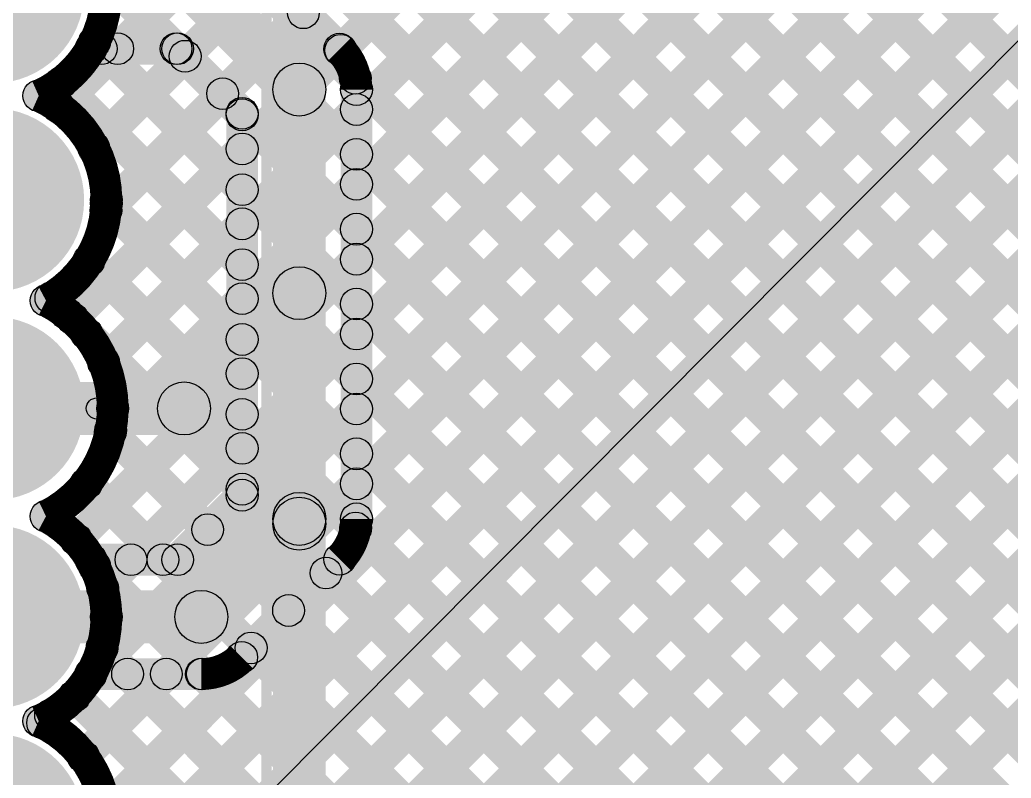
# Model space of a CAD drawing. Header units: millimetres. Extents: x 0 to 212, y 0 to 213.
# Drawn here: x 1.273 to 1.7412, y 1.5158 to 1.8739 of the extents above; entities that cross this region are included whole.
import ezdxf

# ---------------------------------------------------------------- set-up
doc = ezdxf.new("R2010")
doc.units = ezdxf.units.MM
doc.header["$MEASUREMENT"] = 0
for name, color, linetype in [('BottomLayer', 5, 'Continuous'), ('BottomSolder', 6, 'Continuous'), ('PadHoleLayer', 156, 'Continuous'), ('TopLayer', 1, 'Continuous'), ('TopOverlay', 2, 'Continuous'), ('TopSolder', 216, 'Continuous')]:
    doc.layers.add(name, color=color, linetype=linetype)

# ---------------------------------------------------------------- blocks, each defined once
blk = doc.blocks.new('B09B_XASK_1_A_LF__SN__11')
at = {"layer": 'BottomLayer'}
h = blk.add_hatch(color=5, dxfattribs=at)
edge = h.paths.add_edge_path()
edge.add_arc((-0.32148, -0.0325), 0.03937, 0, 360)
h = blk.add_hatch(color=5, dxfattribs=at)
edge = h.paths.add_edge_path()
edge.add_arc((-0.22305, -0.0325), 0.03937, 0, 360)
h = blk.add_hatch(color=5, dxfattribs=at)
edge = h.paths.add_edge_path()
edge.add_arc((-0.12463, -0.0325), 0.03937, 0, 360)
h = blk.add_hatch(color=5, dxfattribs=at)
edge = h.paths.add_edge_path()
edge.add_arc((-0.0262, -0.0325), 0.03937, 0, 360)
h = blk.add_hatch(color=5, dxfattribs=at)
edge = h.paths.add_edge_path()
edge.add_arc((0.07222, -0.0325), 0.03937, 0, 360)
at = {"layer": 'BottomSolder'}
h = blk.add_hatch(color=6, dxfattribs=at)
edge = h.paths.add_edge_path()
edge.add_arc((-0.32148, -0.0325), 0.04337, 0, 360)
h = blk.add_hatch(color=6, dxfattribs=at)
edge = h.paths.add_edge_path()
edge.add_arc((-0.22305, -0.0325), 0.04337, 0, 360)
h = blk.add_hatch(color=6, dxfattribs=at)
edge = h.paths.add_edge_path()
edge.add_arc((-0.12463, -0.0325), 0.04337, 0, 360)
h = blk.add_hatch(color=6, dxfattribs=at)
edge = h.paths.add_edge_path()
edge.add_arc((-0.0262, -0.0325), 0.04337, 0, 360)
h = blk.add_hatch(color=6, dxfattribs=at)
edge = h.paths.add_edge_path()
edge.add_arc((0.07222, -0.0325), 0.04337, 0, 360)
at = {"layer": 'PadHoleLayer'}
h = blk.add_hatch(color=156, dxfattribs=at)
edge = h.paths.add_edge_path()
edge.add_arc((-0.32148, -0.0325), 0.01969, 0, 360)
h = blk.add_hatch(color=156, dxfattribs=at)
edge = h.paths.add_edge_path()
edge.add_arc((-0.22305, -0.0325), 0.01969, 0, 360)
h = blk.add_hatch(color=156, dxfattribs=at)
edge = h.paths.add_edge_path()
edge.add_arc((-0.12463, -0.0325), 0.01969, 0, 360)
h = blk.add_hatch(color=156, dxfattribs=at)
edge = h.paths.add_edge_path()
edge.add_arc((-0.0262, -0.0325), 0.01969, 0, 360)
at = {"layer": 'TopLayer'}
h = blk.add_hatch(color=1, dxfattribs=at)
edge = h.paths.add_edge_path()
edge.add_arc((-0.32148, -0.0325), 0.03937, 0, 360)
h = blk.add_hatch(color=1, dxfattribs=at)
edge = h.paths.add_edge_path()
edge.add_arc((-0.22305, -0.0325), 0.03937, 0, 360)
h = blk.add_hatch(color=1, dxfattribs=at)
edge = h.paths.add_edge_path()
edge.add_arc((-0.12463, -0.0325), 0.03937, 0, 360)
h = blk.add_hatch(color=1, dxfattribs=at)
edge = h.paths.add_edge_path()
edge.add_arc((-0.0262, -0.0325), 0.03937, 0, 360)
h = blk.add_hatch(color=1, dxfattribs=at)
edge = h.paths.add_edge_path()
edge.add_arc((0.07222, -0.0325), 0.03937, 0, 360)
at = {"layer": 'TopOverlay'}
blk.add_hatch(color=2, dxfattribs=at).paths.add_polyline_path([(0.468, 0.0995), (0.468, 0.0945), (-0.52, 0.0945), (-0.52, 0.0995)])
at = {"layer": 'TopSolder'}
h = blk.add_hatch(color=216, dxfattribs=at)
edge = h.paths.add_edge_path()
edge.add_arc((-0.32148, -0.0325), 0.04337, 0, 360)
h = blk.add_hatch(color=216, dxfattribs=at)
edge = h.paths.add_edge_path()
edge.add_arc((-0.22305, -0.0325), 0.04337, 0, 360)
h = blk.add_hatch(color=216, dxfattribs=at)
edge = h.paths.add_edge_path()
edge.add_arc((-0.12463, -0.0325), 0.04337, 0, 360)
h = blk.add_hatch(color=216, dxfattribs=at)
edge = h.paths.add_edge_path()
edge.add_arc((-0.0262, -0.0325), 0.04337, 0, 360)
h = blk.add_hatch(color=216, dxfattribs=at)
edge = h.paths.add_edge_path()
edge.add_arc((0.07222, -0.0325), 0.04337, 0, 360)

msp = doc.modelspace()

# ---------------------------------------------------------------- hatches: boundary and pattern name
at = {"layer": 'BottomLayer'}
for points in [[(0.71828, 2.86709), (0.72888, 2.8777), (1.9852, 1.62138), (1.97459, 1.61078)], [(0.7006, 2.84941), (0.71121, 2.86002), (1.96752, 1.60371), (1.95691, 1.5931)], [(0.68292, 2.83174), (0.69353, 2.84234), (1.94984, 1.58603), (1.93924, 1.57542)], [(0.66524, 2.81406), (0.67585, 2.82467), (1.93217, 1.56835), (1.92156, 1.55774)], [(0.64757, 2.79638), (0.65817, 2.80699), (1.91449, 1.55067), (1.90388, 1.54007)], [(0.62989, 2.7787), (0.64049, 2.78931), (1.89681, 1.53299), (1.8862, 1.52239)], [(0.61221, 2.76103), (0.62282, 2.77163), (1.87913, 1.51532), (1.86853, 1.50471)], [(0.59453, 2.74335), (0.60514, 2.75396), (1.86146, 1.49764), (1.85085, 1.48703)], [(1.29682, 1.82724), (1.28621, 1.83785), (1.95967, 2.5113), (1.97028, 2.5007)], [(1.31318, 1.80824), (1.30257, 1.81885), (1.99503, 2.5113), (2.00563, 2.5007)], [(1.31895, 1.77866), (1.30834, 1.78927), (1.94547, 2.42639), (1.95607, 2.41578)], [(1.30319, 1.72754), (1.29258, 1.73815), (1.96599, 2.41156), (1.9766, 2.40095)], [(1.30492, 1.62321), (1.29431, 1.63381), (2.0718, 2.4113), (2.08241, 2.4007)], [(1.31742, 1.60035), (1.30681, 1.61095), (2.10716, 2.4113), (2.11777, 2.4007)], [(1.31786, 1.70686), (1.30725, 1.71746), (2.00109, 2.4113), (2.0117, 2.4007)], [(1.32124, 1.67489), (1.31064, 1.68549), (2.03645, 2.4113), (2.04705, 2.4007)], [(1.31163, 1.5592), (1.30102, 1.56981), (1.98151, 2.2503), (1.99211, 2.23969)], [(1.30839, 1.52061), (1.29778, 1.53122), (1.9862, 2.21963), (1.9968, 2.20902)], [(1.29613, 1.43764), (1.28552, 1.44825), (2.04858, 2.2113), (2.05919, 2.2007)], [(1.29845, 1.33389), (1.28784, 1.3445), (2.15465, 2.2113), (2.16525, 2.2007)], [(1.31365, 1.4198), (1.30304, 1.43041), (2.08394, 2.2113), (2.09454, 2.2007)], [(1.31412, 1.31421), (1.30351, 1.32481), (2.19, 2.2113), (2.20061, 2.2007)], [(1.31412, 1.31421), (1.30351, 1.32481), (2.19, 2.2113), (2.20061, 2.2007)], [(1.31749, 1.24687), (1.30689, 1.25748), (2.26071, 2.2113), (2.27132, 2.2007)], [(1.31856, 1.28329), (1.30795, 1.2939), (2.22536, 2.2113), (2.23596, 2.2007)], [(1.31868, 1.49555), (1.30807, 1.50615), (2.01322, 2.2113), (2.02383, 2.2007)], [(1.31917, 1.17784), (1.30857, 1.18845), (2.33194, 2.21182), (2.34254, 2.20121)], [(1.31917, 1.2132), (1.30857, 1.2238), (2.29607, 2.2113), (2.30667, 2.2007)], [(1.32209, 1.39289), (1.31149, 1.4035), (2.11929, 2.2113), (2.1299, 2.2007)], [(1.34279, 1.1661), (1.33218, 1.1767), (2.3597, 2.20422), (2.3703, 2.19362)], [(1.3631, 1.15106), (1.35249, 1.16166), (2.3642, 2.17337), (2.37481, 2.16276)], [(1.31033, 1.9922), (1.32094, 2.0028), (1.84378, 1.47996), (1.83317, 1.46936)], [(1.30761, 1.95956), (1.31822, 1.97017), (1.8261, 1.46228), (1.81549, 1.45168)], [(1.29324, 1.93858), (1.30384, 1.94919), (1.80842, 1.44461), (1.79782, 1.434)], [(1.4175, 1.74486), (1.3925, 1.74486), (1.3925, 1.93128), (1.4175, 1.93128)], [(1.3082, 1.88826), (1.31881, 1.89887), (1.79075, 1.42693), (1.78014, 1.41632)], [(1.30299, 1.85811), (1.3136, 1.86872), (1.77307, 1.40925), (1.76246, 1.39864)], [(1.28693, 1.83882), (1.29754, 1.84942), (1.75539, 1.39157), (1.74478, 1.38097)], [(1.30854, 1.78185), (1.31915, 1.79246), (1.73771, 1.3739), (1.72711, 1.36329)], [(1.30025, 1.75479), (1.31085, 1.7654), (1.72003, 1.35622), (1.70943, 1.34561)], [(1.35941, 1.68159), (1.34173, 1.69927), (1.39616, 1.7537), (1.41384, 1.73602)], [(1.28236, 1.73733), (1.29297, 1.74793), (1.30047, 1.74042), (1.28987, 1.72982)], [(1.29939, 1.7203), (1.30999, 1.7309), (1.70298, 1.33791), (1.69238, 1.32731)], [(1.26, 1.67793), (1.26, 1.70293), (1.35057, 1.70293), (1.35057, 1.67793)], [(1.26, 1.68543), (1.26, 1.69543), (1.30937, 1.69543), (1.30937, 1.68543)], [(1.34173, 1.68159), (1.35941, 1.69927), (1.41384, 1.64484), (1.39616, 1.62716)], [(1.31044, 1.67388), (1.32105, 1.68449), (1.6993, 1.30624), (1.6887, 1.29563)], [(1.29922, 1.64975), (1.30983, 1.66036), (1.6993, 1.27088), (1.6887, 1.26028)], [(1.4175, 1.44958), (1.3925, 1.44958), (1.3925, 1.636), (1.4175, 1.636)], [(1.30293, 1.61069), (1.31354, 1.62129), (1.6993, 1.23553), (1.6887, 1.22492)], [(1.30646, 1.5718), (1.31707, 1.58241), (1.6993, 1.20017), (1.6887, 1.18957)], [(1.29354, 1.54937), (1.30414, 1.55998), (1.6993, 1.16482), (1.6887, 1.15421)], [(1.28905, 1.53663), (1.27845, 1.54723), (1.2822, 1.55099), (1.2928, 1.54038)]]:
    msp.add_hatch(color=5, dxfattribs=at).paths.add_polyline_path(points)
h = msp.add_hatch(color=5, dxfattribs=at)
edge = h.paths.add_edge_path()
edge.add_arc((1.3083, 1.86342), 0.0075, 0, 360)
h = msp.add_hatch(color=5, dxfattribs=at)
edge = h.paths.add_edge_path()
edge.add_arc((1.29224, 1.84412), 0.0075, 0, 360)
h = msp.add_hatch(color=5, dxfattribs=at)
edge = h.paths.add_edge_path()
edge.add_arc((1.28191, 1.83807), 0.0075, 0, 360)
h = msp.add_hatch(color=5, dxfattribs=at)
edge = h.paths.add_edge_path()
edge.add_arc((1.28191, 1.83807), 0.0075, 0, 360)
h = msp.add_hatch(color=5, dxfattribs=at)
edge = h.paths.add_edge_path()
edge.add_arc((1.29152, 1.83254), 0.0075, 0, 360)
h = msp.add_hatch(color=5, dxfattribs=at)
edge = h.paths.add_edge_path()
edge.add_arc((1.30788, 1.81355), 0.0075, 0, 360)
h = msp.add_hatch(color=5, dxfattribs=at)
edge = h.paths.add_edge_path()
edge.add_arc((1.31384, 1.78716), 0.0075, 0, 360)
h = msp.add_hatch(color=5, dxfattribs=at)
edge = h.paths.add_edge_path()
edge.add_arc((1.31387, 1.78885), 0.0075, 0, 360)
h = msp.add_hatch(color=5, dxfattribs=at)
edge = h.paths.add_edge_path()
edge.add_arc((1.31387, 1.78885), 0.0075, 0, 360)
h = msp.add_hatch(color=5, dxfattribs=at)
edge = h.paths.add_edge_path()
edge.add_arc((1.31365, 1.78396), 0.0075, 0, 360)
h = msp.add_hatch(color=5, dxfattribs=at)
edge = h.paths.add_edge_path()
edge.add_arc((1.30555, 1.7601), 0.0075, 0, 360)
h = msp.add_hatch(color=5, dxfattribs=at)
edge = h.paths.add_edge_path()
edge.add_arc((1.405, 1.74486), 0.0125, 0, 360)
h = msp.add_hatch(color=5, dxfattribs=at)
edge = h.paths.add_edge_path()
edge.add_arc((1.405, 1.74486), 0.0125, 0, 360)
h = msp.add_hatch(color=5, dxfattribs=at)
edge = h.paths.add_edge_path()
edge.add_arc((1.28536, 1.74133), 0.0075, 0, 360)
h = msp.add_hatch(color=5, dxfattribs=at)
edge = h.paths.add_edge_path()
edge.add_arc((1.28536, 1.74133), 0.0075, 0, 360)
h = msp.add_hatch(color=5, dxfattribs=at)
edge = h.paths.add_edge_path()
edge.add_arc((1.28766, 1.74263), 0.0075, 0, 360)
h = msp.add_hatch(color=5, dxfattribs=at)
edge = h.paths.add_edge_path()
edge.add_arc((1.29517, 1.73512), 0.0075, 0, 360)
h = msp.add_hatch(color=5, dxfattribs=at)
edge = h.paths.add_edge_path()
edge.add_arc((1.29788, 1.73284), 0.0075, 0, 360)
h = msp.add_hatch(color=5, dxfattribs=at)
edge = h.paths.add_edge_path()
edge.add_arc((1.30469, 1.7256), 0.0075, 0, 360)
h = msp.add_hatch(color=5, dxfattribs=at)
edge = h.paths.add_edge_path()
edge.add_arc((1.31255, 1.71216), 0.0075, 0, 360)
h = msp.add_hatch(color=5, dxfattribs=at)
edge = h.paths.add_edge_path()
edge.add_arc((1.35057, 1.69043), 0.0125, 0, 360)
h = msp.add_hatch(color=5, dxfattribs=at)
edge = h.paths.add_edge_path()
edge.add_arc((1.35057, 1.69043), 0.0125, 0, 360)
h = msp.add_hatch(color=5, dxfattribs=at)
edge = h.paths.add_edge_path()
edge.add_arc((1.35057, 1.69043), 0.0125, 0, 360)
h = msp.add_hatch(color=5, dxfattribs=at)
edge = h.paths.add_edge_path()
edge.add_arc((1.30937, 1.69043), 0.005, 0, 360)
h = msp.add_hatch(color=5, dxfattribs=at)
edge = h.paths.add_edge_path()
edge.add_arc((1.31687, 1.69043), 0.0075, 0, 360)
h = msp.add_hatch(color=5, dxfattribs=at)
edge = h.paths.add_edge_path()
edge.add_arc((1.31687, 1.69043), 0.0075, 0, 360)
h = msp.add_hatch(color=5, dxfattribs=at)
edge = h.paths.add_edge_path()
edge.add_arc((1.31575, 1.67919), 0.0075, 0, 360)
h = msp.add_hatch(color=5, dxfattribs=at)
edge = h.paths.add_edge_path()
edge.add_arc((1.31594, 1.68019), 0.0075, 0, 360)
h = msp.add_hatch(color=5, dxfattribs=at)
edge = h.paths.add_edge_path()
edge.add_arc((1.30453, 1.65505), 0.0075, 0, 360)
h = msp.add_hatch(color=5, dxfattribs=at)
edge = h.paths.add_edge_path()
edge.add_arc((1.405, 1.636), 0.0125, 0, 360)
h = msp.add_hatch(color=5, dxfattribs=at)
edge = h.paths.add_edge_path()
edge.add_arc((1.405, 1.636), 0.0125, 0, 360)
h = msp.add_hatch(color=5, dxfattribs=at)
edge = h.paths.add_edge_path()
edge.add_arc((1.28536, 1.63953), 0.0075, 0, 360)
h = msp.add_hatch(color=5, dxfattribs=at)
edge = h.paths.add_edge_path()
edge.add_arc((1.28536, 1.63953), 0.0075, 0, 360)
h = msp.add_hatch(color=5, dxfattribs=at)
edge = h.paths.add_edge_path()
edge.add_arc((1.29962, 1.62851), 0.0075, 0, 360)
h = msp.add_hatch(color=5, dxfattribs=at)
edge = h.paths.add_edge_path()
edge.add_arc((1.30824, 1.61599), 0.0075, 0, 360)
h = msp.add_hatch(color=5, dxfattribs=at)
edge = h.paths.add_edge_path()
edge.add_arc((1.31211, 1.60565), 0.0075, 0, 360)
h = msp.add_hatch(color=5, dxfattribs=at)
edge = h.paths.add_edge_path()
edge.add_arc((1.31387, 1.592), 0.0075, 0, 360)
h = msp.add_hatch(color=5, dxfattribs=at)
edge = h.paths.add_edge_path()
edge.add_arc((1.31387, 1.592), 0.0075, 0, 360)
h = msp.add_hatch(color=5, dxfattribs=at)
edge = h.paths.add_edge_path()
edge.add_arc((1.31177, 1.5771), 0.0075, 0, 360)
h = msp.add_hatch(color=5, dxfattribs=at)
edge = h.paths.add_edge_path()
edge.add_arc((1.30632, 1.56451), 0.0075, 0, 360)
h = msp.add_hatch(color=5, dxfattribs=at)
edge = h.paths.add_edge_path()
edge.add_arc((1.29884, 1.55467), 0.0075, 0, 360)
h = msp.add_hatch(color=5, dxfattribs=at)
edge = h.paths.add_edge_path()
edge.add_arc((1.28191, 1.54279), 0.0075, 0, 360)
h = msp.add_hatch(color=5, dxfattribs=at)
edge = h.paths.add_edge_path()
edge.add_arc((1.28191, 1.54279), 0.0075, 0, 360)
h = msp.add_hatch(color=5, dxfattribs=at)
edge = h.paths.add_edge_path()
edge.add_arc((1.2875, 1.54568), 0.0075, 0, 360)
h = msp.add_hatch(color=5, dxfattribs=at)
edge = h.paths.add_edge_path()
edge.add_arc((1.28375, 1.54193), 0.0075, 0, 360)
h = msp.add_hatch(color=5, dxfattribs=at)
edge = h.paths.add_edge_path()
edge.add_arc((1.30309, 1.52591), 0.0075, 0, 360)
at = {"layer": 'TopLayer'}
for points in [[(0.93895, 2.505), (0.94956, 2.5156), (1.9893, 1.47586), (1.9787, 1.46525)], [(0.97431, 2.505), (0.98491, 2.5156), (1.9893, 1.51121), (1.9787, 1.50061)], [(1.00966, 2.505), (1.02027, 2.5156), (1.9893, 1.54657), (1.9787, 1.53596)], [(1.04502, 2.505), (1.05562, 2.5156), (1.9893, 1.58192), (1.9787, 1.57132)], [(1.08037, 2.505), (1.09098, 2.5156), (1.9893, 1.61728), (1.9787, 1.60667)], [(0.92039, 2.4882), (0.93099, 2.49881), (1.9893, 1.4405), (1.9787, 1.4299)], [(0.90271, 2.47053), (0.91332, 2.48113), (1.9893, 1.40515), (1.9787, 1.39454)], [(0.88503, 2.45285), (0.89564, 2.46346), (1.98746, 1.37164), (1.97685, 1.36103)], [(1.41224, 1.87195), (1.40163, 1.88255), (1.94445, 2.42537), (1.95505, 2.41476)], [(1.42991, 1.85426), (1.4193, 1.86487), (1.96213, 2.40769), (1.97273, 2.39708)], [(1.4373, 1.8263), (1.4267, 1.83691), (1.9798, 2.39001), (1.99041, 2.37941)], [(1.4373, 1.79095), (1.4267, 1.80155), (1.99748, 2.37234), (2.00809, 2.36173)], [(1.4373, 1.75559), (1.4267, 1.7662), (2.01516, 2.35466), (2.02576, 2.34405)], [(1.4373, 1.72023), (1.4267, 1.73084), (2.03284, 2.33698), (2.04344, 2.32637)], [(1.4373, 1.68488), (1.4267, 1.69549), (1.98151, 2.25029), (1.99211, 2.23969)], [(1.4373, 1.64952), (1.4267, 1.66013), (1.9787, 2.21213), (1.9893, 2.20152)], [(1.31868, 1.49555), (1.30807, 1.50615), (1.9787, 2.17678), (1.9893, 2.16617)], [(1.29613, 1.43764), (1.28552, 1.44825), (1.9787, 2.14142), (1.9893, 2.13081)], [(1.31365, 1.4198), (1.30304, 1.43041), (1.9787, 2.10606), (1.9893, 2.09546)], [(1.32209, 1.39289), (1.31149, 1.4035), (1.9787, 2.07071), (1.9893, 2.0601)], [(1.29845, 1.33389), (1.28784, 1.3445), (1.9787, 2.03535), (1.9893, 2.02475)], [(1.31412, 1.31421), (1.30351, 1.32481), (1.9787, 2), (1.9893, 1.98939)], [(1.31412, 1.31421), (1.30351, 1.32481), (1.9787, 2), (1.9893, 1.98939)], [(1.31033, 1.9922), (1.32094, 2.0028), (1.96978, 1.35396), (1.95917, 1.34336)], [(1.31856, 1.28329), (1.30795, 1.2939), (1.9787, 1.96464), (1.9893, 1.95404)], [(1.31749, 1.24687), (1.30689, 1.25748), (1.9787, 1.92929), (1.9893, 1.91868)], [(1.37251, 1.90107), (1.38312, 1.91168), (1.4294, 1.8654), (1.41879, 1.85479)], [(1.32598, 1.22), (1.31537, 1.23061), (1.9787, 1.89393), (1.9893, 1.88333)], [(1.34988, 1.87844), (1.36756, 1.89612), (1.41384, 1.84984), (1.39616, 1.83216)], [(1.29682, 1.82724), (1.28621, 1.83785), (1.31395, 1.86558), (1.32456, 1.85498)], [(1.30613, 1.85498), (1.31674, 1.86558), (1.3833, 1.79902), (1.3727, 1.78841)], [(1.30662, 1.85278), (1.30662, 1.86778), (1.34754, 1.86778), (1.34754, 1.85278)], [(1.34148, 1.85498), (1.35209, 1.86558), (1.3833, 1.83437), (1.3727, 1.82376)], [(1.34223, 1.85498), (1.35284, 1.86558), (1.3833, 1.83512), (1.3727, 1.82451)], [(1.31318, 1.80824), (1.30257, 1.81885), (1.34577, 1.86205), (1.35638, 1.85144)], [(1.36133, 1.22), (1.35073, 1.23061), (1.9787, 1.85858), (1.9893, 1.84797)], [(1.42617, 1.841), (1.43678, 1.85161), (1.9521, 1.33628), (1.94149, 1.32568)], [(1.28693, 1.83882), (1.29754, 1.84942), (1.3833, 1.76366), (1.3727, 1.75305)], [(1.31895, 1.77866), (1.30834, 1.78927), (1.36345, 1.84437), (1.37405, 1.83376)], [(1.4175, 1.63828), (1.3925, 1.63828), (1.3925, 1.841), (1.4175, 1.841)], [(1.4395, 1.63828), (1.4245, 1.63828), (1.4245, 1.841), (1.4395, 1.841)], [(1.3855, 1.64947), (1.3705, 1.64947), (1.3705, 1.82982), (1.3855, 1.82982)], [(1.39669, 1.22), (1.38608, 1.23061), (1.9787, 1.82322), (1.9893, 1.81262)], [(1.30319, 1.72754), (1.29258, 1.73815), (1.3727, 1.81826), (1.3833, 1.80766)], [(1.4267, 1.80512), (1.4373, 1.81573), (1.93442, 1.31861), (1.92382, 1.308)], [(1.30854, 1.78185), (1.31915, 1.79246), (1.3833, 1.7283), (1.3727, 1.7177)], [(1.43204, 1.22), (1.42144, 1.23061), (1.9787, 1.78787), (1.9893, 1.77726)], [(1.31786, 1.70686), (1.30725, 1.71746), (1.3727, 1.78291), (1.3833, 1.7723)], [(1.4267, 1.76976), (1.4373, 1.78037), (1.91674, 1.30093), (1.90614, 1.29032)], [(1.30025, 1.75479), (1.31085, 1.7654), (1.3833, 1.69295), (1.3727, 1.68234)], [(1.28236, 1.73733), (1.29297, 1.74793), (1.30047, 1.74042), (1.28987, 1.72982)], [(1.32124, 1.67489), (1.31064, 1.68549), (1.3727, 1.74755), (1.3833, 1.73695)], [(1.4267, 1.73441), (1.4373, 1.74502), (1.89907, 1.28325), (1.88846, 1.27264)], [(1.29939, 1.7203), (1.30999, 1.7309), (1.3833, 1.65759), (1.3727, 1.64699)], [(1.30492, 1.62321), (1.29431, 1.63381), (1.3727, 1.7122), (1.3833, 1.70159)], [(1.4267, 1.69905), (1.4373, 1.70966), (1.88139, 1.26557), (1.87078, 1.25497)], [(1.26, 1.68543), (1.26, 1.69543), (1.30937, 1.69543), (1.30937, 1.68543)], [(1.31044, 1.67388), (1.32105, 1.68449), (1.36704, 1.6385), (1.35643, 1.6279)], [(1.33077, 1.6137), (1.32016, 1.62431), (1.3727, 1.67684), (1.3833, 1.66623)], [(1.4267, 1.6637), (1.4373, 1.6743), (1.86371, 1.2479), (1.85311, 1.23729)], [(1.29922, 1.64975), (1.30983, 1.66036), (1.34588, 1.62431), (1.33527, 1.6137)], [(1.35284, 1.6137), (1.34223, 1.62431), (1.3727, 1.65477), (1.3833, 1.64416)], [(1.36756, 1.58317), (1.34988, 1.60084), (1.39616, 1.64712), (1.41384, 1.62945)], [(1.42635, 1.62869), (1.43696, 1.63929), (1.84603, 1.23022), (1.83543, 1.21961)], [(1.30662, 1.6115), (1.30662, 1.6265), (1.34754, 1.6265), (1.34754, 1.6115)], [(1.38312, 1.56761), (1.37251, 1.57822), (1.41879, 1.6245), (1.4294, 1.61389)], [(1.41229, 1.60739), (1.4229, 1.618), (1.82836, 1.21254), (1.81775, 1.20193)], [(1.26, 1.5795), (1.26, 1.6045), (1.35872, 1.6045), (1.35872, 1.5795)], [(1.39461, 1.58971), (1.40522, 1.60032), (1.77494, 1.23061), (1.76433, 1.22)], [(1.37694, 1.57204), (1.38754, 1.58264), (1.73958, 1.23061), (1.72897, 1.22)], [(1.30839, 1.52061), (1.29778, 1.53122), (1.33687, 1.57031), (1.34748, 1.5597)], [(1.30662, 1.5575), (1.30662, 1.5725), (1.35872, 1.5725), (1.35872, 1.5575)], [(1.31856, 1.5597), (1.32917, 1.57031), (1.66887, 1.23061), (1.65826, 1.22)], [(1.35391, 1.55971), (1.36452, 1.57031), (1.70422, 1.23061), (1.69362, 1.22)], [(1.29354, 1.54937), (1.30414, 1.55998), (1.63351, 1.23061), (1.62291, 1.22)], [(1.28905, 1.53663), (1.27845, 1.54723), (1.2822, 1.55099), (1.2928, 1.54038)]]:
    msp.add_hatch(color=1, dxfattribs=at).paths.add_polyline_path(points)
h = msp.add_hatch(color=1, dxfattribs=at)
edge = h.paths.add_edge_path()
edge.add_arc((1.40693, 1.87725), 0.0075, 0, 360)
h = msp.add_hatch(color=1, dxfattribs=at)
edge = h.paths.add_edge_path()
edge.add_arc((1.30662, 1.86028), 0.0075, 0, 360)
h = msp.add_hatch(color=1, dxfattribs=at)
edge = h.paths.add_edge_path()
edge.add_arc((1.30662, 1.86028), 0.0075, 0, 360)
h = msp.add_hatch(color=1, dxfattribs=at)
edge = h.paths.add_edge_path()
edge.add_arc((1.31143, 1.86028), 0.0075, 0, 360)
h = msp.add_hatch(color=1, dxfattribs=at)
edge = h.paths.add_edge_path()
edge.add_arc((1.31925, 1.86028), 0.0075, 0, 360)
h = msp.add_hatch(color=1, dxfattribs=at)
edge = h.paths.add_edge_path()
edge.add_arc((1.34679, 1.86028), 0.0075, 0, 360)
h = msp.add_hatch(color=1, dxfattribs=at)
edge = h.paths.add_edge_path()
edge.add_arc((1.34754, 1.86028), 0.0075, 0, 360)
h = msp.add_hatch(color=1, dxfattribs=at)
edge = h.paths.add_edge_path()
edge.add_arc((1.34754, 1.86028), 0.0075, 0, 360)
h = msp.add_hatch(color=1, dxfattribs=at)
edge = h.paths.add_edge_path()
edge.add_arc((1.35107, 1.85674), 0.0075, 0, 360)
h = msp.add_hatch(color=1, dxfattribs=at)
edge = h.paths.add_edge_path()
edge.add_arc((1.42409, 1.86009), 0.0075, 0, 360)
h = msp.add_hatch(color=1, dxfattribs=at)
edge = h.paths.add_edge_path()
edge.add_arc((1.42409, 1.86009), 0.0075, 0, 360)
h = msp.add_hatch(color=1, dxfattribs=at)
edge = h.paths.add_edge_path()
edge.add_arc((1.42409, 1.86009), 0.0075, 0, 360)
h = msp.add_hatch(color=1, dxfattribs=at)
edge = h.paths.add_edge_path()
edge.add_arc((1.42461, 1.85956), 0.0075, 0, 360)
h = msp.add_hatch(color=1, dxfattribs=at)
edge = h.paths.add_edge_path()
edge.add_arc((1.29224, 1.84412), 0.0075, 0, 360)
h = msp.add_hatch(color=1, dxfattribs=at)
edge = h.paths.add_edge_path()
edge.add_arc((1.405, 1.841), 0.0125, 0, 360)
h = msp.add_hatch(color=1, dxfattribs=at)
edge = h.paths.add_edge_path()
edge.add_arc((1.405, 1.841), 0.0125, 0, 360)
h = msp.add_hatch(color=1, dxfattribs=at)
edge = h.paths.add_edge_path()
edge.add_arc((1.43147, 1.8463), 0.0075, 0, 360)
h = msp.add_hatch(color=1, dxfattribs=at)
edge = h.paths.add_edge_path()
edge.add_arc((1.28191, 1.83807), 0.0075, 0, 360)
h = msp.add_hatch(color=1, dxfattribs=at)
edge = h.paths.add_edge_path()
edge.add_arc((1.28191, 1.83807), 0.0075, 0, 360)
h = msp.add_hatch(color=1, dxfattribs=at)
edge = h.paths.add_edge_path()
edge.add_arc((1.36875, 1.83907), 0.0075, 0, 360)
h = msp.add_hatch(color=1, dxfattribs=at)
edge = h.paths.add_edge_path()
edge.add_arc((1.432, 1.841), 0.0075, 0, 360)
h = msp.add_hatch(color=1, dxfattribs=at)
edge = h.paths.add_edge_path()
edge.add_arc((1.432, 1.841), 0.0075, 0, 360)
h = msp.add_hatch(color=1, dxfattribs=at)
edge = h.paths.add_edge_path()
edge.add_arc((1.432, 1.841), 0.0075, 0, 360)
h = msp.add_hatch(color=1, dxfattribs=at)
edge = h.paths.add_edge_path()
edge.add_arc((1.29152, 1.83254), 0.0075, 0, 360)
h = msp.add_hatch(color=1, dxfattribs=at)
edge = h.paths.add_edge_path()
edge.add_arc((1.378, 1.82982), 0.0075, 0, 360)
h = msp.add_hatch(color=1, dxfattribs=at)
edge = h.paths.add_edge_path()
edge.add_arc((1.378, 1.82982), 0.0075, 0, 360)
h = msp.add_hatch(color=1, dxfattribs=at)
edge = h.paths.add_edge_path()
edge.add_arc((1.378, 1.82907), 0.0075, 0, 360)
h = msp.add_hatch(color=1, dxfattribs=at)
edge = h.paths.add_edge_path()
edge.add_arc((1.432, 1.8316), 0.0075, 0, 360)
h = msp.add_hatch(color=1, dxfattribs=at)
edge = h.paths.add_edge_path()
edge.add_arc((1.30788, 1.81355), 0.0075, 0, 360)
h = msp.add_hatch(color=1, dxfattribs=at)
edge = h.paths.add_edge_path()
edge.add_arc((1.378, 1.81296), 0.0075, 0, 360)
h = msp.add_hatch(color=1, dxfattribs=at)
edge = h.paths.add_edge_path()
edge.add_arc((1.432, 1.81042), 0.0075, 0, 360)
h = msp.add_hatch(color=1, dxfattribs=at)
edge = h.paths.add_edge_path()
edge.add_arc((1.432, 1.79625), 0.0075, 0, 360)
h = msp.add_hatch(color=1, dxfattribs=at)
edge = h.paths.add_edge_path()
edge.add_arc((1.378, 1.79371), 0.0075, 0, 360)
h = msp.add_hatch(color=1, dxfattribs=at)
edge = h.paths.add_edge_path()
edge.add_arc((1.31384, 1.78716), 0.0075, 0, 360)
h = msp.add_hatch(color=1, dxfattribs=at)
edge = h.paths.add_edge_path()
edge.add_arc((1.31387, 1.78885), 0.0075, 0, 360)
h = msp.add_hatch(color=1, dxfattribs=at)
edge = h.paths.add_edge_path()
edge.add_arc((1.31387, 1.78885), 0.0075, 0, 360)
h = msp.add_hatch(color=1, dxfattribs=at)
edge = h.paths.add_edge_path()
edge.add_arc((1.31365, 1.78396), 0.0075, 0, 360)
h = msp.add_hatch(color=1, dxfattribs=at)
edge = h.paths.add_edge_path()
edge.add_arc((1.378, 1.7776), 0.0075, 0, 360)
h = msp.add_hatch(color=1, dxfattribs=at)
edge = h.paths.add_edge_path()
edge.add_arc((1.432, 1.77507), 0.0075, 0, 360)
h = msp.add_hatch(color=1, dxfattribs=at)
edge = h.paths.add_edge_path()
edge.add_arc((1.30555, 1.7601), 0.0075, 0, 360)
h = msp.add_hatch(color=1, dxfattribs=at)
edge = h.paths.add_edge_path()
edge.add_arc((1.378, 1.75836), 0.0075, 0, 360)
h = msp.add_hatch(color=1, dxfattribs=at)
edge = h.paths.add_edge_path()
edge.add_arc((1.432, 1.76089), 0.0075, 0, 360)
h = msp.add_hatch(color=1, dxfattribs=at)
edge = h.paths.add_edge_path()
edge.add_arc((1.28536, 1.74133), 0.0075, 0, 360)
h = msp.add_hatch(color=1, dxfattribs=at)
edge = h.paths.add_edge_path()
edge.add_arc((1.28536, 1.74133), 0.0075, 0, 360)
h = msp.add_hatch(color=1, dxfattribs=at)
edge = h.paths.add_edge_path()
edge.add_arc((1.28766, 1.74263), 0.0075, 0, 360)
h = msp.add_hatch(color=1, dxfattribs=at)
edge = h.paths.add_edge_path()
edge.add_arc((1.378, 1.74225), 0.0075, 0, 360)
h = msp.add_hatch(color=1, dxfattribs=at)
edge = h.paths.add_edge_path()
edge.add_arc((1.432, 1.73971), 0.0075, 0, 360)
h = msp.add_hatch(color=1, dxfattribs=at)
edge = h.paths.add_edge_path()
edge.add_arc((1.29517, 1.73512), 0.0075, 0, 360)
h = msp.add_hatch(color=1, dxfattribs=at)
edge = h.paths.add_edge_path()
edge.add_arc((1.29788, 1.73284), 0.0075, 0, 360)
h = msp.add_hatch(color=1, dxfattribs=at)
edge = h.paths.add_edge_path()
edge.add_arc((1.30469, 1.7256), 0.0075, 0, 360)
h = msp.add_hatch(color=1, dxfattribs=at)
edge = h.paths.add_edge_path()
edge.add_arc((1.432, 1.72554), 0.0075, 0, 360)
h = msp.add_hatch(color=1, dxfattribs=at)
edge = h.paths.add_edge_path()
edge.add_arc((1.378, 1.723), 0.0075, 0, 360)
h = msp.add_hatch(color=1, dxfattribs=at)
edge = h.paths.add_edge_path()
edge.add_arc((1.31255, 1.71216), 0.0075, 0, 360)
h = msp.add_hatch(color=1, dxfattribs=at)
edge = h.paths.add_edge_path()
edge.add_arc((1.378, 1.70689), 0.0075, 0, 360)
h = msp.add_hatch(color=1, dxfattribs=at)
edge = h.paths.add_edge_path()
edge.add_arc((1.432, 1.70436), 0.0075, 0, 360)
h = msp.add_hatch(color=1, dxfattribs=at)
edge = h.paths.add_edge_path()
edge.add_arc((1.30937, 1.69043), 0.005, 0, 360)
h = msp.add_hatch(color=1, dxfattribs=at)
edge = h.paths.add_edge_path()
edge.add_arc((1.31687, 1.69043), 0.0075, 0, 360)
h = msp.add_hatch(color=1, dxfattribs=at)
edge = h.paths.add_edge_path()
edge.add_arc((1.31687, 1.69043), 0.0075, 0, 360)
h = msp.add_hatch(color=1, dxfattribs=at)
edge = h.paths.add_edge_path()
edge.add_arc((1.378, 1.68765), 0.0075, 0, 360)
h = msp.add_hatch(color=1, dxfattribs=at)
edge = h.paths.add_edge_path()
edge.add_arc((1.432, 1.69018), 0.0075, 0, 360)
h = msp.add_hatch(color=1, dxfattribs=at)
edge = h.paths.add_edge_path()
edge.add_arc((1.31575, 1.67919), 0.0075, 0, 360)
h = msp.add_hatch(color=1, dxfattribs=at)
edge = h.paths.add_edge_path()
edge.add_arc((1.31594, 1.68019), 0.0075, 0, 360)
h = msp.add_hatch(color=1, dxfattribs=at)
edge = h.paths.add_edge_path()
edge.add_arc((1.378, 1.67154), 0.0075, 0, 360)
h = msp.add_hatch(color=1, dxfattribs=at)
edge = h.paths.add_edge_path()
edge.add_arc((1.432, 1.669), 0.0075, 0, 360)
h = msp.add_hatch(color=1, dxfattribs=at)
edge = h.paths.add_edge_path()
edge.add_arc((1.30453, 1.65505), 0.0075, 0, 360)
h = msp.add_hatch(color=1, dxfattribs=at)
edge = h.paths.add_edge_path()
edge.add_arc((1.432, 1.65483), 0.0075, 0, 360)
h = msp.add_hatch(color=1, dxfattribs=at)
edge = h.paths.add_edge_path()
edge.add_arc((1.378, 1.65229), 0.0075, 0, 360)
h = msp.add_hatch(color=1, dxfattribs=at)
edge = h.paths.add_edge_path()
edge.add_arc((1.378, 1.64947), 0.0075, 0, 360)
h = msp.add_hatch(color=1, dxfattribs=at)
edge = h.paths.add_edge_path()
edge.add_arc((1.378, 1.64947), 0.0075, 0, 360)
h = msp.add_hatch(color=1, dxfattribs=at)
edge = h.paths.add_edge_path()
edge.add_arc((1.405, 1.63828), 0.0125, 0, 360)
h = msp.add_hatch(color=1, dxfattribs=at)
edge = h.paths.add_edge_path()
edge.add_arc((1.405, 1.63828), 0.0125, 0, 360)
h = msp.add_hatch(color=1, dxfattribs=at)
edge = h.paths.add_edge_path()
edge.add_arc((1.28536, 1.63953), 0.0075, 0, 360)
h = msp.add_hatch(color=1, dxfattribs=at)
edge = h.paths.add_edge_path()
edge.add_arc((1.28536, 1.63953), 0.0075, 0, 360)
h = msp.add_hatch(color=1, dxfattribs=at)
edge = h.paths.add_edge_path()
edge.add_arc((1.432, 1.63828), 0.0075, 0, 360)
h = msp.add_hatch(color=1, dxfattribs=at)
edge = h.paths.add_edge_path()
edge.add_arc((1.432, 1.63828), 0.0075, 0, 360)
h = msp.add_hatch(color=1, dxfattribs=at)
edge = h.paths.add_edge_path()
edge.add_arc((1.432, 1.63828), 0.0075, 0, 360)
h = msp.add_hatch(color=1, dxfattribs=at)
edge = h.paths.add_edge_path()
edge.add_arc((1.36173, 1.6332), 0.0075, 0, 360)
h = msp.add_hatch(color=1, dxfattribs=at)
edge = h.paths.add_edge_path()
edge.add_arc((1.43166, 1.63399), 0.0075, 0, 360)
h = msp.add_hatch(color=1, dxfattribs=at)
edge = h.paths.add_edge_path()
edge.add_arc((1.29962, 1.62851), 0.0075, 0, 360)
h = msp.add_hatch(color=1, dxfattribs=at)
edge = h.paths.add_edge_path()
edge.add_arc((1.30662, 1.619), 0.0075, 0, 360)
h = msp.add_hatch(color=1, dxfattribs=at)
edge = h.paths.add_edge_path()
edge.add_arc((1.30662, 1.619), 0.0075, 0, 360)
h = msp.add_hatch(color=1, dxfattribs=at)
edge = h.paths.add_edge_path()
edge.add_arc((1.32547, 1.619), 0.0075, 0, 360)
h = msp.add_hatch(color=1, dxfattribs=at)
edge = h.paths.add_edge_path()
edge.add_arc((1.34058, 1.619), 0.0075, 0, 360)
h = msp.add_hatch(color=1, dxfattribs=at)
edge = h.paths.add_edge_path()
edge.add_arc((1.34754, 1.619), 0.0075, 0, 360)
h = msp.add_hatch(color=1, dxfattribs=at)
edge = h.paths.add_edge_path()
edge.add_arc((1.34754, 1.619), 0.0075, 0, 360)
h = msp.add_hatch(color=1, dxfattribs=at)
edge = h.paths.add_edge_path()
edge.add_arc((1.42409, 1.61919), 0.0075, 0, 360)
h = msp.add_hatch(color=1, dxfattribs=at)
edge = h.paths.add_edge_path()
edge.add_arc((1.42409, 1.61919), 0.0075, 0, 360)
h = msp.add_hatch(color=1, dxfattribs=at)
edge = h.paths.add_edge_path()
edge.add_arc((1.42409, 1.61919), 0.0075, 0, 360)
h = msp.add_hatch(color=1, dxfattribs=at)
edge = h.paths.add_edge_path()
edge.add_arc((1.4176, 1.6127), 0.0075, 0, 360)
h = msp.add_hatch(color=1, dxfattribs=at)
edge = h.paths.add_edge_path()
edge.add_arc((1.35872, 1.592), 0.0125, 0, 360)
h = msp.add_hatch(color=1, dxfattribs=at)
edge = h.paths.add_edge_path()
edge.add_arc((1.35872, 1.592), 0.0125, 0, 360)
h = msp.add_hatch(color=1, dxfattribs=at)
edge = h.paths.add_edge_path()
edge.add_arc((1.39992, 1.59502), 0.0075, 0, 360)
h = msp.add_hatch(color=1, dxfattribs=at)
edge = h.paths.add_edge_path()
edge.add_arc((1.38224, 1.57734), 0.0075, 0, 360)
h = msp.add_hatch(color=1, dxfattribs=at)
edge = h.paths.add_edge_path()
edge.add_arc((1.37781, 1.57291), 0.0075, 0, 360)
h = msp.add_hatch(color=1, dxfattribs=at)
edge = h.paths.add_edge_path()
edge.add_arc((1.37781, 1.57291), 0.0075, 0, 360)
h = msp.add_hatch(color=1, dxfattribs=at)
edge = h.paths.add_edge_path()
edge.add_arc((1.37781, 1.57291), 0.0075, 0, 360)
h = msp.add_hatch(color=1, dxfattribs=at)
edge = h.paths.add_edge_path()
edge.add_arc((1.30662, 1.565), 0.0075, 0, 360)
h = msp.add_hatch(color=1, dxfattribs=at)
edge = h.paths.add_edge_path()
edge.add_arc((1.30662, 1.565), 0.0075, 0, 360)
h = msp.add_hatch(color=1, dxfattribs=at)
edge = h.paths.add_edge_path()
edge.add_arc((1.32387, 1.565), 0.0075, 0, 360)
h = msp.add_hatch(color=1, dxfattribs=at)
edge = h.paths.add_edge_path()
edge.add_arc((1.34218, 1.565), 0.0075, 0, 360)
h = msp.add_hatch(color=1, dxfattribs=at)
edge = h.paths.add_edge_path()
edge.add_arc((1.35872, 1.565), 0.0075, 0, 360)
h = msp.add_hatch(color=1, dxfattribs=at)
edge = h.paths.add_edge_path()
edge.add_arc((1.35872, 1.565), 0.0075, 0, 360)
h = msp.add_hatch(color=1, dxfattribs=at)
edge = h.paths.add_edge_path()
edge.add_arc((1.35872, 1.565), 0.0075, 0, 360)
h = msp.add_hatch(color=1, dxfattribs=at)
edge = h.paths.add_edge_path()
edge.add_arc((1.35922, 1.56501), 0.0075, 0, 360)
h = msp.add_hatch(color=1, dxfattribs=at)
edge = h.paths.add_edge_path()
edge.add_arc((1.29884, 1.55467), 0.0075, 0, 360)
h = msp.add_hatch(color=1, dxfattribs=at)
edge = h.paths.add_edge_path()
edge.add_arc((1.28191, 1.54279), 0.0075, 0, 360)
h = msp.add_hatch(color=1, dxfattribs=at)
edge = h.paths.add_edge_path()
edge.add_arc((1.28191, 1.54279), 0.0075, 0, 360)
h = msp.add_hatch(color=1, dxfattribs=at)
edge = h.paths.add_edge_path()
edge.add_arc((1.2875, 1.54568), 0.0075, 0, 360)
h = msp.add_hatch(color=1, dxfattribs=at)
edge = h.paths.add_edge_path()
edge.add_arc((1.28375, 1.54193), 0.0075, 0, 360)
h = msp.add_hatch(color=1, dxfattribs=at)
edge = h.paths.add_edge_path()
edge.add_arc((1.30309, 1.52591), 0.0075, 0, 360)

# ---------------------------------------------------------------- linework, layer by layer
at = {"layer": 'BottomLayer', "const_width": 0.015}
for points in [[(1.31387, 1.88728, -0.296211), (1.28191, 1.83807)], [(1.28191, 1.83807, -0.296211), (1.31387, 1.78885)], [(1.31387, 1.78885, -0.276904), (1.28536, 1.74133)], [(1.28536, 1.74133, -0.284442), (1.31687, 1.69043)], [(1.31687, 1.69043, -0.284442), (1.28536, 1.63953)], [(1.28536, 1.63953, -0.276904), (1.31387, 1.592)], [(1.31387, 1.592, -0.296211), (1.28191, 1.54279)], [(1.28191, 1.54279, -0.296211), (1.31387, 1.49358)]]:
    msp.add_lwpolyline(points, format="xyb", dxfattribs=at)
at = {"layer": 'BottomLayer'}
for centre, radius in [((1.3083, 1.86342), 0.0075), ((1.29224, 1.84412), 0.0075), ((1.28191, 1.83807), 0.0075), ((1.28191, 1.83807), 0.0075), ((1.29152, 1.83254), 0.0075), ((1.30788, 1.81355), 0.0075), ((1.31384, 1.78716), 0.0075), ((1.31387, 1.78885), 0.0075), ((1.31387, 1.78885), 0.0075), ((1.31365, 1.78396), 0.0075), ((1.30555, 1.7601), 0.0075), ((1.405, 1.74486), 0.0125), ((1.405, 1.74486), 0.0125), ((1.28536, 1.74133), 0.0075), ((1.28536, 1.74133), 0.0075), ((1.28766, 1.74263), 0.0075), ((1.29517, 1.73512), 0.0075), ((1.29788, 1.73284), 0.0075), ((1.30469, 1.7256), 0.0075), ((1.31255, 1.71216), 0.0075), ((1.35057, 1.69043), 0.0125), ((1.35057, 1.69043), 0.0125), ((1.35057, 1.69043), 0.0125), ((1.30937, 1.69043), 0.005), ((1.31687, 1.69043), 0.0075), ((1.31687, 1.69043), 0.0075), ((1.31575, 1.67919), 0.0075), ((1.31594, 1.68019), 0.0075), ((1.30453, 1.65505), 0.0075), ((1.405, 1.636), 0.0125), ((1.405, 1.636), 0.0125), ((1.28536, 1.63953), 0.0075), ((1.28536, 1.63953), 0.0075), ((1.29962, 1.62851), 0.0075), ((1.30824, 1.61599), 0.0075), ((1.31211, 1.60565), 0.0075), ((1.31387, 1.592), 0.0075), ((1.31387, 1.592), 0.0075), ((1.31177, 1.5771), 0.0075), ((1.30632, 1.56451), 0.0075), ((1.29884, 1.55467), 0.0075), ((1.28191, 1.54279), 0.0075), ((1.28191, 1.54279), 0.0075), ((1.2875, 1.54568), 0.0075), ((1.28375, 1.54193), 0.0075), ((1.30309, 1.52591), 0.0075)]:
    msp.add_circle(centre, radius, dxfattribs=at)
at = {"layer": 'TopLayer', "const_width": 0.015}
for points in [[(1.30662, 1.86028, -0.158025), (1.28191, 1.83807)], [(1.42409, 1.86009, -0.198912), (1.432, 1.841)], [(1.42409, 1.86009, -0.198912), (1.432, 1.841)], [(1.28191, 1.83807, -0.296211), (1.31387, 1.78885)], [(1.31387, 1.78885, -0.276904), (1.28536, 1.74133)], [(1.28536, 1.74133, -0.284442), (1.31687, 1.69043)], [(1.31687, 1.69043, -0.284442), (1.28536, 1.63953)], [(1.28536, 1.63953, -0.139788), (1.30662, 1.619)], [(1.432, 1.63828, -0.198912), (1.42409, 1.61919)], [(1.432, 1.63828, -0.198912), (1.42409, 1.61919)], [(1.37781, 1.57291, -0.198912), (1.35872, 1.565)], [(1.37781, 1.57291, -0.198912), (1.35872, 1.565)], [(1.30662, 1.565, -0.158025), (1.28191, 1.54279)], [(1.28191, 1.54279, -0.296211), (1.31387, 1.49358)]]:
    msp.add_lwpolyline(points, format="xyb", dxfattribs=at)
at = {"layer": 'TopLayer'}
for centre, radius in [((1.40693, 1.87725), 0.0075), ((1.30662, 1.86028), 0.0075), ((1.30662, 1.86028), 0.0075), ((1.31143, 1.86028), 0.0075), ((1.31925, 1.86028), 0.0075), ((1.34679, 1.86028), 0.0075), ((1.34754, 1.86028), 0.0075), ((1.34754, 1.86028), 0.0075), ((1.35107, 1.85674), 0.0075), ((1.42409, 1.86009), 0.0075), ((1.42409, 1.86009), 0.0075), ((1.42409, 1.86009), 0.0075), ((1.42461, 1.85956), 0.0075), ((1.29224, 1.84412), 0.0075), ((1.405, 1.841), 0.0125), ((1.405, 1.841), 0.0125), ((1.43147, 1.8463), 0.0075), ((1.28191, 1.83807), 0.0075), ((1.28191, 1.83807), 0.0075), ((1.36875, 1.83907), 0.0075), ((1.432, 1.841), 0.0075), ((1.432, 1.841), 0.0075), ((1.432, 1.841), 0.0075), ((1.29152, 1.83254), 0.0075), ((1.378, 1.82982), 0.0075), ((1.378, 1.82982), 0.0075), ((1.378, 1.82907), 0.0075), ((1.432, 1.8316), 0.0075), ((1.30788, 1.81355), 0.0075), ((1.378, 1.81296), 0.0075), ((1.432, 1.81042), 0.0075), ((1.432, 1.79625), 0.0075), ((1.378, 1.79371), 0.0075), ((1.31384, 1.78716), 0.0075), ((1.31387, 1.78885), 0.0075), ((1.31387, 1.78885), 0.0075), ((1.31365, 1.78396), 0.0075), ((1.378, 1.7776), 0.0075), ((1.432, 1.77507), 0.0075), ((1.30555, 1.7601), 0.0075), ((1.378, 1.75836), 0.0075), ((1.432, 1.76089), 0.0075), ((1.28536, 1.74133), 0.0075), ((1.28536, 1.74133), 0.0075), ((1.28766, 1.74263), 0.0075), ((1.378, 1.74225), 0.0075), ((1.432, 1.73971), 0.0075), ((1.29517, 1.73512), 0.0075), ((1.29788, 1.73284), 0.0075), ((1.30469, 1.7256), 0.0075), ((1.432, 1.72554), 0.0075), ((1.378, 1.723), 0.0075), ((1.31255, 1.71216), 0.0075), ((1.378, 1.70689), 0.0075), ((1.432, 1.70436), 0.0075), ((1.30937, 1.69043), 0.005), ((1.31687, 1.69043), 0.0075), ((1.31687, 1.69043), 0.0075), ((1.378, 1.68765), 0.0075), ((1.432, 1.69018), 0.0075), ((1.31575, 1.67919), 0.0075), ((1.31594, 1.68019), 0.0075), ((1.378, 1.67154), 0.0075), ((1.432, 1.669), 0.0075), ((1.30453, 1.65505), 0.0075), ((1.432, 1.65483), 0.0075), ((1.378, 1.65229), 0.0075), ((1.378, 1.64947), 0.0075), ((1.378, 1.64947), 0.0075), ((1.405, 1.63828), 0.0125), ((1.405, 1.63828), 0.0125), ((1.28536, 1.63953), 0.0075), ((1.28536, 1.63953), 0.0075), ((1.432, 1.63828), 0.0075), ((1.432, 1.63828), 0.0075), ((1.432, 1.63828), 0.0075), ((1.36173, 1.6332), 0.0075), ((1.43166, 1.63399), 0.0075), ((1.29962, 1.62851), 0.0075), ((1.30662, 1.619), 0.0075), ((1.30662, 1.619), 0.0075), ((1.32547, 1.619), 0.0075), ((1.34058, 1.619), 0.0075), ((1.34754, 1.619), 0.0075), ((1.34754, 1.619), 0.0075), ((1.42409, 1.61919), 0.0075), ((1.42409, 1.61919), 0.0075), ((1.42409, 1.61919), 0.0075), ((1.4176, 1.6127), 0.0075), ((1.35872, 1.592), 0.0125), ((1.35872, 1.592), 0.0125), ((1.39992, 1.59502), 0.0075), ((1.38224, 1.57734), 0.0075), ((1.37781, 1.57291), 0.0075), ((1.37781, 1.57291), 0.0075), ((1.37781, 1.57291), 0.0075), ((1.30662, 1.565), 0.0075), ((1.30662, 1.565), 0.0075), ((1.32387, 1.565), 0.0075), ((1.34218, 1.565), 0.0075), ((1.35872, 1.565), 0.0075), ((1.35872, 1.565), 0.0075), ((1.35872, 1.565), 0.0075), ((1.35922, 1.56501), 0.0075), ((1.29884, 1.55467), 0.0075), ((1.28191, 1.54279), 0.0075), ((1.28191, 1.54279), 0.0075), ((1.2875, 1.54568), 0.0075), ((1.28375, 1.54193), 0.0075), ((1.30309, 1.52591), 0.0075)]:
    msp.add_circle(centre, radius, dxfattribs=at)
at = {"layer": 'TopSolder'}
msp.add_line((0.01639, 0.12842), (212.29836, 213.33436), dxfattribs=at)

# ---------------------------------------------------------------- block references
at = {"rotation": 270}
msp.add_blockref('B09B_XASK_1_A_LF__SN__11', (1.2925, 1.5658), dxfattribs=at)

doc.saveas('drawing.dxf')
